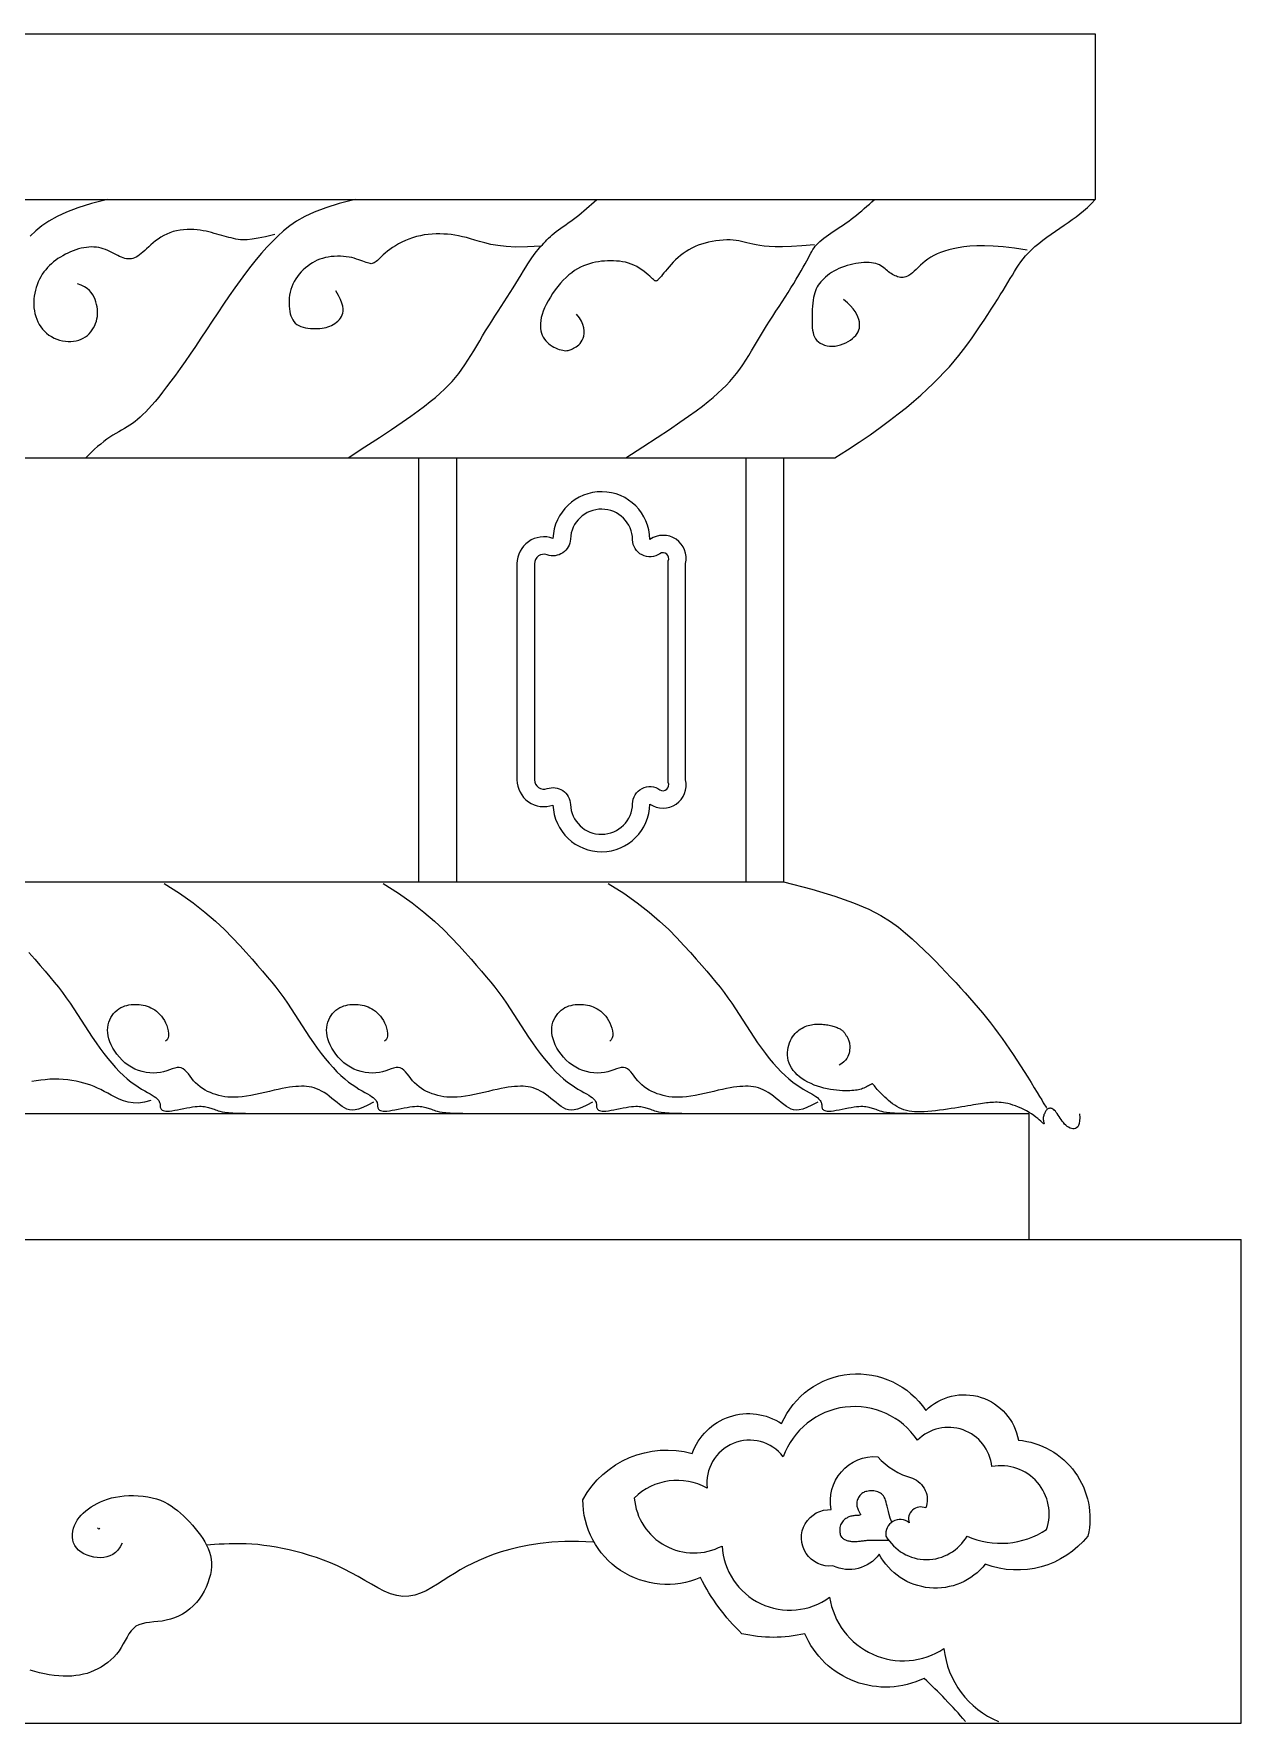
# Model space of a CAD drawing. Extents: x 1487 to 2387, y 1072 to 1421.
# Drawn here: x 2138.2 to 2387.3, y 1072.3 to 1420.9 of the extents above; entities that cross this region are included whole.
import ezdxf

# ---------------------------------------------------------------- set-up
doc = ezdxf.new("R2010")
doc.units = 0
doc.header["$LTSCALE"] = 100
doc.header["$MEASUREMENT"] = 0
for name, color, linetype in [('3', 3, 'CONTINUOUS'), ('4', 4, 'CONTINUOUS'), ('7', 7, 'CONTINUOUS')]:
    doc.layers.add(name, color=color, linetype=linetype)

msp = doc.modelspace()

# ---------------------------------------------------------------- linework, layer by layer
at = {"layer": '3'}
msp.add_lwpolyline([(2269.07, 1312.12, 0.775375), (2267.37, 1313.6, -0.598874), (2261.73, 1316.5, 0.972865), (2248.91, 1316.64, -0.506095), (2244.1, 1313.39, 0.514278), (2241.47, 1311.55), (2241.47, 1266.96, 0.514277), (2244.1, 1265.13, -0.506095), (2248.91, 1261.88, 0.972865), (2261.73, 1262.01, -0.598874), (2267.37, 1264.91, 0.775375), (2269.07, 1266.39)], format="xyb", close=True, dxfattribs=at)
at = {"layer": '4'}
for p, q in [((1516.87, 1420.91), (2357.22, 1420.91)), ((2357.22, 1420.91), (2357.22, 1386.73)), ((2357.22, 1420.91), (2357.22, 1386.73)), ((1516.87, 1386.73), (2357.22, 1386.73)), ((1581.2, 1333.41), (2292.89, 1333.41)), ((2217.58, 1333.41), (2217.58, 1245.9)), ((2225.37, 1333.41), (2225.37, 1245.9)), ((2285.1, 1333.41), (2285.1, 1245.9)), ((2292.89, 1333.41), (2292.89, 1245.9)), ((2292.89, 1333.41), (2303.48, 1333.41)), ((1581.2, 1245.9), (2292.89, 1245.9)), ((1530.56, 1198.12), (2343.53, 1198.12)), ((2343.53, 1198.12), (2343.53, 1172.07)), ((2343.53, 1198.12), (2343.53, 1172.07)), ((1486.76, 1172.07), (2387.33, 1172.07)), ((2387.33, 1072.26), (2387.33, 1172.07)), ((2387.33, 1072.26), (2387.33, 1172.07)), ((1486.76, 1072.26), (2387.33, 1072.26))]:
    msp.add_line(p, q, dxfattribs=at)
for points in [[(2303.48, 1333.41), (2306.09, 1335.04), (2308.51, 1336.62), (2310.76, 1338.15), (2312.85, 1339.64), (2314.78, 1341.08), (2316.57, 1342.47), (2318.23, 1343.81), (2319.77, 1345.11), (2321.2, 1346.36), (2322.53, 1347.56), (2323.78, 1348.74), (2324.95, 1349.9), (2326.06, 1351.05), (2327.1, 1352.2), (2328.1, 1353.36), (2329.07, 1354.54), (2330.01, 1355.74), (2330.92, 1356.96), (2331.81, 1358.18), (2332.66, 1359.4), (2333.48, 1360.61), (2334.26, 1361.8), (2335.01, 1362.95), (2335.72, 1364.05), (2336.39, 1365.1), (2337.02, 1366.09), (2337.61, 1367.04), (2338.17, 1367.94), (2338.7, 1368.79), (2339.2, 1369.6), (2339.68, 1370.38), (2340.13, 1371.12), (2340.56, 1371.83), (2340.98, 1372.52), (2341.4, 1373.18), (2341.85, 1373.83), (2342.32, 1374.47), (2342.83, 1375.1), (2343.4, 1375.73), (2344.04, 1376.36), (2344.75, 1377.01), (2345.53, 1377.65), (2346.37, 1378.3), (2347.24, 1378.95), (2348.13, 1379.59), (2349.03, 1380.21), (2349.93, 1380.83), (2350.8, 1381.42), (2351.64, 1381.99), (2352.46, 1382.56), (2353.25, 1383.13), (2354.03, 1383.74), (2354.81, 1384.38), (2355.6, 1385.08), (2356.4, 1385.86), (2357.22, 1386.73)], [(2292.89, 1245.9), (2298.7, 1244.38), (2303.47, 1242.93), (2307.34, 1241.55), (2310.45, 1240.23), (2312.93, 1238.96), (2314.94, 1237.72), (2316.59, 1236.51), (2318.04, 1235.32), (2319.4, 1234.14), (2320.69, 1232.96), (2321.92, 1231.8), (2323.11, 1230.64), (2324.24, 1229.5), (2325.33, 1228.37), (2326.39, 1227.26), (2327.41, 1226.16), (2328.41, 1225.09), (2329.38, 1224.03), (2330.34, 1222.98), (2331.26, 1221.94), (2332.17, 1220.9), (2333.05, 1219.88), (2333.92, 1218.85), (2334.76, 1217.81), (2335.59, 1216.77), (2336.39, 1215.73), (2337.19, 1214.67), (2337.97, 1213.59), (2338.75, 1212.5), (2339.52, 1211.39), (2340.28, 1210.26), (2341.04, 1209.11), (2341.8, 1207.93), (2342.56, 1206.74), (2343.28, 1205.58), (2343.98, 1204.46), (2344.62, 1203.41), (2345.21, 1202.44), (2345.72, 1201.59), (2346.15, 1200.88), (2346.49, 1200.32), (2346.74, 1199.89), (2346.92, 1199.59), (2347.05, 1199.39), (2347.12, 1199.26), (2347.16, 1199.2), (2347.17, 1199.18), (2347.17, 1199.17)], [(2156.39, 1109.4), (2155.99, 1108.63), (2155.53, 1107.99), (2155.03, 1107.47), (2154.48, 1107.07), (2153.89, 1106.77), (2153.27, 1106.57), (2152.61, 1106.45), (2151.93, 1106.42), (2151.23, 1106.45), (2150.53, 1106.55), (2149.83, 1106.72), (2149.15, 1106.95), (2148.52, 1107.24), (2147.93, 1107.59), (2147.42, 1107.99), (2146.98, 1108.44), (2146.64, 1108.95), (2146.39, 1109.49), (2146.23, 1110.07), (2146.15, 1110.67), (2146.15, 1111.28), (2146.22, 1111.89), (2146.36, 1112.49), (2146.57, 1113.08), (2146.83, 1113.64), (2147.14, 1114.18), (2147.51, 1114.69), (2147.93, 1115.17), (2148.39, 1115.63), (2148.89, 1116.07), (2149.43, 1116.49), (2150.01, 1116.89), (2150.61, 1117.27), (2151.25, 1117.62), (2151.93, 1117.95), (2152.64, 1118.25), (2153.39, 1118.52), (2154.18, 1118.75), (2155.01, 1118.94), (2155.89, 1119.08), (2156.81, 1119.19), (2157.77, 1119.24), (2158.75, 1119.25), (2159.73, 1119.2), (2160.71, 1119.11), (2161.67, 1118.97), (2162.59, 1118.78), (2163.48, 1118.55), (2164.3, 1118.26), (2165.08, 1117.92), (2165.81, 1117.54), (2166.51, 1117.11), (2167.17, 1116.65), (2167.82, 1116.14), (2168.45, 1115.6), (2169.07, 1115.03), (2169.69, 1114.42), (2170.3, 1113.79), (2170.91, 1113.14), (2171.48, 1112.47), (2172.04, 1111.78), (2172.56, 1111.09), (2173.03, 1110.39), (2173.46, 1109.69), (2173.84, 1108.99), (2174.16, 1108.29), (2174.42, 1107.59), (2174.62, 1106.87), (2174.75, 1106.14), (2174.82, 1105.39), (2174.82, 1104.61), (2174.75, 1103.81), (2174.6, 1102.97), (2174.39, 1102.11), (2174.1, 1101.24), (2173.75, 1100.37), (2173.33, 1099.51), (2172.85, 1098.68), (2172.32, 1097.88), (2171.72, 1097.14), (2171.08, 1096.46), (2170.38, 1095.84), (2169.64, 1095.28), (2168.86, 1094.79), (2168.06, 1094.37), (2167.22, 1094.01), (2166.37, 1093.72), (2165.51, 1093.5), (2164.63, 1093.34), (2163.77, 1093.23), (2162.91, 1093.15), (2162.08, 1093.06), (2161.29, 1092.95), (2160.55, 1092.8), (2159.86, 1092.57), (2159.25, 1092.26), (2158.71, 1091.83), (2158.24, 1091.3), (2157.81, 1090.7), (2157.41, 1090.04), (2157.03, 1089.34), (2156.64, 1088.62), (2156.22, 1087.9), (2155.77, 1087.2), (2155.26, 1086.54), (2154.7, 1085.92), (2154.09, 1085.34), (2153.45, 1084.8), (2152.77, 1084.3), (2152.07, 1083.86), (2151.36, 1083.46), (2150.63, 1083.11), (2149.89, 1082.8), (2149.15, 1082.55), (2148.4, 1082.35), (2147.62, 1082.19), (2146.83, 1082.08), (2146, 1082), (2145.14, 1081.98), (2144.25, 1081.99), (2143.31, 1082.04), (2142.34, 1082.13), (2141.35, 1082.26), (2140.35, 1082.43), (2139.36, 1082.65), (2138.38, 1082.91), (2137.42, 1083.21)], [(2315.21, 1113.76), (2314.92, 1114.57), (2314.7, 1115.3), (2314.52, 1115.95), (2314.38, 1116.53), (2314.27, 1117.05), (2314.16, 1117.5), (2314.06, 1117.91), (2313.95, 1118.28), (2313.82, 1118.6), (2313.67, 1118.9), (2313.5, 1119.16), (2313.31, 1119.39), (2313.1, 1119.59), (2312.88, 1119.75), (2312.63, 1119.89), (2312.37, 1120), (2312.1, 1120.09), (2311.81, 1120.15), (2311.51, 1120.19), (2311.22, 1120.21), (2310.92, 1120.2), (2310.63, 1120.19), (2310.36, 1120.15), (2310.09, 1120.11), (2309.85, 1120.05), (2309.62, 1119.98), (2309.42, 1119.89), (2309.23, 1119.79), (2309.05, 1119.68), (2308.89, 1119.55), (2308.74, 1119.4), (2308.6, 1119.24), (2308.47, 1119.06), (2308.36, 1118.86), (2308.26, 1118.65), (2308.17, 1118.43), (2308.1, 1118.2), (2308.04, 1117.97), (2308.01, 1117.74), (2307.99, 1117.52), (2308, 1117.3), (2308.03, 1117.08), (2308.07, 1116.88), (2308.12, 1116.68), (2308.19, 1116.5), (2308.26, 1116.32), (2308.34, 1116.16), (2308.42, 1116), (2308.5, 1115.86), (2308.57, 1115.73), (2308.64, 1115.62), (2308.69, 1115.51), (2308.73, 1115.42), (2308.75, 1115.35), (2308.74, 1115.29), (2308.71, 1115.24), (2308.65, 1115.2), (2308.56, 1115.18), (2308.45, 1115.16), (2308.32, 1115.15), (2308.16, 1115.15), (2307.99, 1115.14), (2307.81, 1115.13), (2307.61, 1115.12), (2307.41, 1115.09), (2307.2, 1115.06), (2306.98, 1115.02), (2306.76, 1114.96), (2306.54, 1114.9), (2306.33, 1114.82), (2306.11, 1114.72), (2305.91, 1114.61), (2305.71, 1114.49), (2305.51, 1114.35), (2305.33, 1114.19), (2305.17, 1114.02), (2305.02, 1113.83), (2304.88, 1113.62), (2304.76, 1113.41), (2304.66, 1113.17), (2304.59, 1112.92), (2304.53, 1112.66), (2304.5, 1112.4), (2304.48, 1112.14), (2304.48, 1111.88), (2304.5, 1111.63), (2304.54, 1111.4), (2304.59, 1111.19), (2304.66, 1111), (2304.74, 1110.83), (2304.84, 1110.69), (2304.95, 1110.56), (2305.07, 1110.45), (2305.2, 1110.35), (2305.33, 1110.27), (2305.48, 1110.19), (2305.64, 1110.11), (2305.8, 1110.05), (2305.97, 1109.99), (2306.15, 1109.93), (2306.34, 1109.89), (2306.53, 1109.85), (2306.73, 1109.82), (2306.94, 1109.79), (2307.16, 1109.78), (2307.39, 1109.77), (2307.62, 1109.77), (2307.85, 1109.78), (2308.09, 1109.79), (2308.32, 1109.8), (2308.54, 1109.82), (2308.76, 1109.84), (2308.97, 1109.87), (2309.18, 1109.89), (2309.38, 1109.92), (2309.57, 1109.94), (2309.77, 1109.97), (2309.96, 1109.99), (2310.16, 1110.01), (2310.36, 1110.03), (2310.56, 1110.04), (2310.77, 1110.05), (2310.98, 1110.06), (2311.2, 1110.06), (2311.43, 1110.06), (2311.67, 1110.06), (2311.92, 1110.06), (2312.18, 1110.05), (2312.44, 1110.05), (2312.72, 1110.04), (2313.01, 1110.03), (2313.31, 1110.02), (2313.62, 1110.02), (2313.94, 1110.01), (2314.27, 1110.01), (2314.6, 1110.01)], [(2151.77, 1112.42), (2151.6, 1112.33), (2151.45, 1112.45), (2151.32, 1112.59)], [(2253.62, 1109.64), (2250.56, 1109.76), (2247.73, 1109.73), (2245.1, 1109.59), (2242.67, 1109.34), (2240.42, 1109), (2238.34, 1108.59), (2236.41, 1108.11), (2234.64, 1107.6), (2232.99, 1107.05), (2231.46, 1106.47), (2230.03, 1105.86), (2228.68, 1105.23), (2227.41, 1104.57), (2226.18, 1103.88), (2224.99, 1103.17), (2223.82, 1102.44), (2222.65, 1101.69), (2221.49, 1100.95), (2220.32, 1100.24), (2219.15, 1099.61), (2217.97, 1099.08), (2216.77, 1098.69), (2215.56, 1098.46), (2214.33, 1098.42), (2213.07, 1098.61), (2211.8, 1098.99), (2210.5, 1099.53), (2209.17, 1100.18), (2207.83, 1100.93), (2206.47, 1101.72), (2205.08, 1102.53), (2203.68, 1103.31), (2202.25, 1104.04), (2200.82, 1104.72), (2199.37, 1105.34), (2197.93, 1105.91), (2196.48, 1106.43), (2195.05, 1106.9), (2193.63, 1107.32), (2192.24, 1107.7), (2190.87, 1108.03), (2189.52, 1108.33), (2188.21, 1108.58), (2186.91, 1108.8), (2185.64, 1108.97), (2184.39, 1109.11), (2183.17, 1109.21), (2181.96, 1109.27), (2180.77, 1109.3), (2179.62, 1109.3), (2178.5, 1109.28), (2177.43, 1109.24), (2176.42, 1109.18), (2175.48, 1109.12), (2174.62, 1109.05), (2173.84, 1108.99)]]:
    msp.add_lwpolyline(points, dxfattribs=at)
msp.add_lwpolyline([(2330.42, 1072.64, 0.026783), (2321.88, 1081.52, -0.428263), (2297.27, 1090.74, -0.116648), (2284.29, 1090.74, -0.087858), (2275.75, 1102.34, -0.541947), (2251.48, 1118.39, -0.346626), (2274.04, 1127.94, -0.488693), (2292.49, 1134.09, -0.594248), (2322.22, 1136.82, -0.601912), (2341.35, 1130.68, -0.454732), (2355.7, 1110.88, -0.323897), (2334.52, 1105.07, -0.540035), (2312.65, 1107.12, -0.357686), (2303.08, 1104.73, -1.089582), (2302.74, 1116.34, -0.495945), (2312.31, 1127.26, 0.144139), (2319.48, 1122.82, -0.414509), (2322.22, 1116.68, 0.649606), (2318.8, 1113.61, 0.692753), (2314.02, 1110.88, 0.57974), (2330.76, 1110.88, 0.258231), (2347.16, 1112.24, 0.575973), (2335.89, 1125.21, 0.629253), (2320.51, 1130.68, 0.615342), (2292.83, 1127.26, 0.760147), (2277.11, 1120.78, 0.333027), (2262.08, 1118.73, 0.536934), (2280.19, 1108.83, 0.593001), (2302.4, 1098.25, 0.548214), (2325.98, 1087.66, 0.276612), (2337.25, 1072.64)], format="xyb", dxfattribs=at)
at = {"layer": '7'}
for points in [[(2153.41, 1386.7), (2150.09, 1385.87), (2147.28, 1385.01), (2144.93, 1384.12), (2142.96, 1383.21), (2141.29, 1382.26), (2139.86, 1381.27), (2138.59, 1380.24), (2137.42, 1379.16)], [(2204.52, 1386.7), (2201.2, 1385.87), (2198.4, 1385.01), (2196.04, 1384.12), (2194.07, 1383.21), (2192.4, 1382.26), (2190.97, 1381.27), (2189.71, 1380.24), (2188.54, 1379.16), (2187.4, 1378.03), (2186.29, 1376.85), (2185.18, 1375.62), (2184.08, 1374.32), (2182.98, 1372.95), (2181.88, 1371.52), (2180.77, 1370.02), (2179.64, 1368.45), (2178.49, 1366.8), (2177.32, 1365.09), (2176.15, 1363.34), (2174.98, 1361.58), (2173.82, 1359.83), (2172.67, 1358.1), (2171.54, 1356.41), (2170.45, 1354.8), (2169.39, 1353.26), (2168.37, 1351.82), (2167.39, 1350.46), (2166.46, 1349.2), (2165.57, 1348.02), (2164.73, 1346.94), (2163.94, 1345.95), (2163.2, 1345.05), (2162.51, 1344.25), (2161.87, 1343.53), (2161.26, 1342.88), (2160.68, 1342.31), (2160.13, 1341.79), (2159.59, 1341.33), (2159.06, 1340.9), (2158.52, 1340.51), (2157.98, 1340.15), (2157.43, 1339.8), (2156.86, 1339.47), (2156.29, 1339.13), (2155.7, 1338.79), (2155.11, 1338.44), (2154.5, 1338.06), (2153.88, 1337.66), (2153.25, 1337.22), (2152.61, 1336.75), (2151.97, 1336.25), (2151.34, 1335.73), (2150.72, 1335.18), (2150.12, 1334.62), (2149.54, 1334.03), (2149, 1333.44)], [(2203.01, 1333.43), (2206.5, 1335.67), (2209.48, 1337.61), (2212.01, 1339.28), (2214.16, 1340.73), (2215.97, 1341.99), (2217.5, 1343.1), (2218.82, 1344.09), (2219.99, 1345.01), (2221.04, 1345.88), (2222, 1346.72), (2222.89, 1347.54), (2223.71, 1348.35), (2224.47, 1349.16), (2225.18, 1349.97), (2225.85, 1350.81), (2226.5, 1351.68), (2227.13, 1352.59), (2227.75, 1353.53), (2228.36, 1354.51), (2228.97, 1355.5), (2229.57, 1356.51), (2230.18, 1357.54), (2230.79, 1358.56), (2231.41, 1359.59), (2232.04, 1360.62), (2232.68, 1361.63), (2233.33, 1362.64), (2233.98, 1363.64), (2234.62, 1364.63), (2235.25, 1365.61), (2235.88, 1366.58), (2236.49, 1367.54), (2237.08, 1368.48), (2237.65, 1369.4), (2238.2, 1370.3), (2238.73, 1371.16), (2239.22, 1371.97), (2239.7, 1372.74), (2240.14, 1373.45), (2240.55, 1374.09), (2240.93, 1374.65), (2241.28, 1375.16), (2241.61, 1375.61), (2241.92, 1376.01), (2242.22, 1376.38), (2242.52, 1376.73), (2242.81, 1377.06), (2243.11, 1377.38), (2243.41, 1377.71), (2243.73, 1378.04), (2244.06, 1378.38), (2244.41, 1378.71), (2244.77, 1379.06), (2245.16, 1379.4), (2245.56, 1379.75), (2245.99, 1380.09), (2246.45, 1380.44), (2246.93, 1380.79), (2247.43, 1381.15), (2247.95, 1381.51), (2248.47, 1381.88), (2249.01, 1382.26), (2249.55, 1382.66), (2250.09, 1383.07), (2250.62, 1383.5), (2251.16, 1383.94), (2251.69, 1384.39), (2252.22, 1384.85), (2252.75, 1385.31), (2253.28, 1385.78), (2253.8, 1386.24), (2254.33, 1386.69)], [(2260.34, 1333.43), (2263.83, 1335.67), (2266.81, 1337.61), (2269.34, 1339.28), (2271.48, 1340.73), (2273.29, 1341.99), (2274.83, 1343.1), (2276.15, 1344.09), (2277.31, 1345.01), (2278.37, 1345.88), (2279.33, 1346.72), (2280.22, 1347.54), (2281.03, 1348.35), (2281.79, 1349.16), (2282.5, 1349.97), (2283.18, 1350.81), (2283.83, 1351.68), (2284.46, 1352.59), (2285.08, 1353.53), (2285.69, 1354.51), (2286.3, 1355.5), (2286.9, 1356.51), (2287.51, 1357.54), (2288.12, 1358.56), (2288.74, 1359.59), (2289.37, 1360.62), (2290.01, 1361.63), (2290.66, 1362.64), (2291.3, 1363.64), (2291.95, 1364.63), (2292.58, 1365.61), (2293.21, 1366.58), (2293.82, 1367.54), (2294.41, 1368.48), (2294.98, 1369.4), (2295.52, 1370.3), (2296.03, 1371.16), (2296.51, 1371.97), (2296.95, 1372.74), (2297.34, 1373.45), (2297.69, 1374.09), (2298, 1374.65), (2298.26, 1375.16), (2298.5, 1375.61), (2298.73, 1376.01), (2298.95, 1376.38), (2299.17, 1376.73), (2299.42, 1377.06), (2299.7, 1377.38), (2300.03, 1377.71), (2300.39, 1378.04), (2300.78, 1378.38), (2301.21, 1378.71), (2301.66, 1379.06), (2302.14, 1379.4), (2302.63, 1379.75), (2303.14, 1380.09), (2303.66, 1380.44), (2304.18, 1380.79), (2304.71, 1381.15), (2305.25, 1381.51), (2305.79, 1381.88), (2306.33, 1382.26), (2306.87, 1382.66), (2307.41, 1383.07), (2307.95, 1383.5), (2308.49, 1383.94), (2309.02, 1384.39), (2309.55, 1384.85), (2310.08, 1385.31), (2310.6, 1385.78), (2311.13, 1386.24), (2311.66, 1386.69)], [(2187.89, 1379.49), (2185.98, 1379.04), (2184.44, 1378.72), (2183.2, 1378.51), (2182.22, 1378.4), (2181.45, 1378.37), (2180.83, 1378.4), (2180.31, 1378.47), (2179.84, 1378.56), (2179.37, 1378.66), (2178.9, 1378.77), (2178.43, 1378.89), (2177.94, 1379.01), (2177.45, 1379.14), (2176.96, 1379.27), (2176.45, 1379.41), (2175.93, 1379.56), (2175.39, 1379.71), (2174.85, 1379.87), (2174.29, 1380.02), (2173.71, 1380.16), (2173.11, 1380.28), (2172.49, 1380.39), (2171.85, 1380.47), (2171.18, 1380.53), (2170.5, 1380.55), (2169.79, 1380.53), (2169.07, 1380.48), (2168.36, 1380.39), (2167.64, 1380.25), (2166.94, 1380.08), (2166.26, 1379.86), (2165.6, 1379.59), (2164.98, 1379.28), (2164.39, 1378.94), (2163.84, 1378.56), (2163.31, 1378.16), (2162.81, 1377.76), (2162.33, 1377.35), (2161.89, 1376.94), (2161.46, 1376.56), (2161.06, 1376.19), (2160.68, 1375.86), (2160.31, 1375.55), (2159.95, 1375.28), (2159.61, 1375.04), (2159.28, 1374.84), (2158.95, 1374.68), (2158.62, 1374.55), (2158.3, 1374.48), (2157.97, 1374.44), (2157.64, 1374.44), (2157.3, 1374.48), (2156.96, 1374.55), (2156.61, 1374.66), (2156.25, 1374.79), (2155.88, 1374.96), (2155.5, 1375.14), (2155.11, 1375.35), (2154.7, 1375.56), (2154.28, 1375.78), (2153.85, 1376), (2153.42, 1376.2), (2152.97, 1376.39), (2152.51, 1376.56), (2152.04, 1376.69), (2151.56, 1376.79), (2151.08, 1376.87), (2150.58, 1376.91), (2150.07, 1376.92), (2149.56, 1376.89), (2149.03, 1376.84), (2148.5, 1376.76), (2147.96, 1376.64), (2147.41, 1376.5), (2146.86, 1376.32), (2146.3, 1376.13), (2145.75, 1375.91), (2145.21, 1375.66), (2144.68, 1375.4), (2144.16, 1375.12), (2143.65, 1374.83), (2143.16, 1374.51), (2142.69, 1374.18), (2142.24, 1373.83), (2141.8, 1373.46), (2141.38, 1373.07), (2140.99, 1372.66), (2140.62, 1372.22), (2140.26, 1371.76), (2139.93, 1371.27), (2139.63, 1370.76), (2139.35, 1370.24), (2139.1, 1369.69), (2138.87, 1369.13), (2138.68, 1368.56), (2138.51, 1367.98), (2138.38, 1367.39), (2138.27, 1366.79), (2138.21, 1366.18), (2138.17, 1365.58), (2138.17, 1364.97), (2138.21, 1364.37), (2138.29, 1363.77), (2138.41, 1363.17), (2138.57, 1362.59), (2138.77, 1362.02), (2139.01, 1361.47), (2139.29, 1360.94), (2139.61, 1360.43), (2139.97, 1359.95), (2140.37, 1359.51), (2140.82, 1359.1), (2141.3, 1358.73), (2141.82, 1358.41), (2142.36, 1358.13), (2142.92, 1357.89), (2143.5, 1357.7), (2144.09, 1357.55), (2144.68, 1357.45), (2145.26, 1357.4), (2145.83, 1357.4), (2146.38, 1357.45), (2146.92, 1357.54), (2147.43, 1357.68), (2147.93, 1357.87), (2148.39, 1358.09), (2148.83, 1358.36), (2149.23, 1358.67), (2149.61, 1359.01), (2149.94, 1359.39), (2150.24, 1359.79), (2150.51, 1360.22), (2150.74, 1360.68), (2150.93, 1361.14), (2151.09, 1361.62), (2151.21, 1362.11), (2151.29, 1362.6), (2151.33, 1363.09), (2151.34, 1363.58), (2151.31, 1364.08), (2151.24, 1364.57), (2151.14, 1365.07), (2151, 1365.57), (2150.82, 1366.06), (2150.61, 1366.55), (2150.35, 1367.04), (2150.03, 1367.5), (2149.64, 1367.94), (2149.18, 1368.35), (2148.62, 1368.71), (2147.96, 1369.02), (2147.2, 1369.28)], [(2242.81, 1377.06), (2240.03, 1376.92), (2237.65, 1376.91), (2235.64, 1377.02), (2233.93, 1377.21), (2232.48, 1377.46), (2231.25, 1377.75), (2230.17, 1378.05), (2229.2, 1378.34), (2228.29, 1378.61), (2227.43, 1378.84), (2226.61, 1379.04), (2225.82, 1379.21), (2225.05, 1379.35), (2224.29, 1379.46), (2223.53, 1379.54), (2222.76, 1379.59), (2221.98, 1379.62), (2221.18, 1379.61), (2220.37, 1379.57), (2219.56, 1379.5), (2218.74, 1379.39), (2217.94, 1379.24), (2217.14, 1379.06), (2216.35, 1378.83), (2215.58, 1378.56), (2214.84, 1378.25), (2214.13, 1377.91), (2213.44, 1377.55), (2212.8, 1377.17), (2212.2, 1376.79), (2211.64, 1376.4), (2211.14, 1376.02), (2210.69, 1375.65), (2210.29, 1375.3), (2209.94, 1374.97), (2209.62, 1374.66), (2209.34, 1374.38), (2209.09, 1374.14), (2208.85, 1373.92), (2208.63, 1373.75), (2208.42, 1373.62), (2208.22, 1373.54), (2208.01, 1373.49), (2207.8, 1373.47), (2207.57, 1373.49), (2207.33, 1373.54), (2207.06, 1373.62), (2206.76, 1373.72), (2206.43, 1373.84), (2206.07, 1373.98), (2205.67, 1374.13), (2205.24, 1374.28), (2204.78, 1374.43), (2204.29, 1374.58), (2203.77, 1374.71), (2203.22, 1374.82), (2202.64, 1374.91), (2202.05, 1374.97), (2201.43, 1375), (2200.81, 1375.01), (2200.18, 1374.98), (2199.56, 1374.93), (2198.94, 1374.84), (2198.34, 1374.72), (2197.77, 1374.57), (2197.21, 1374.38), (2196.67, 1374.16), (2196.15, 1373.9), (2195.65, 1373.62), (2195.16, 1373.3), (2194.69, 1372.96), (2194.23, 1372.59), (2193.79, 1372.18), (2193.36, 1371.76), (2192.96, 1371.3), (2192.58, 1370.82), (2192.23, 1370.33), (2191.91, 1369.81), (2191.63, 1369.27), (2191.4, 1368.71), (2191.21, 1368.14), (2191.06, 1367.56), (2190.95, 1366.98), (2190.89, 1366.39), (2190.85, 1365.81), (2190.85, 1365.24), (2190.88, 1364.68), (2190.93, 1364.14), (2191, 1363.63), (2191.1, 1363.14), (2191.23, 1362.69), (2191.4, 1362.26), (2191.6, 1361.88), (2191.84, 1361.52), (2192.13, 1361.21), (2192.46, 1360.94), (2192.85, 1360.71), (2193.28, 1360.52), (2193.75, 1360.37), (2194.24, 1360.25), (2194.75, 1360.17), (2195.26, 1360.11), (2195.77, 1360.08), (2196.27, 1360.07), (2196.75, 1360.08), (2197.21, 1360.11), (2197.65, 1360.16), (2198.07, 1360.23), (2198.47, 1360.32), (2198.87, 1360.44), (2199.25, 1360.57), (2199.61, 1360.74), (2199.97, 1360.93), (2200.32, 1361.14), (2200.64, 1361.37), (2200.94, 1361.63), (2201.22, 1361.92), (2201.46, 1362.23), (2201.67, 1362.56), (2201.83, 1362.91), (2201.95, 1363.28), (2202.02, 1363.7), (2202.01, 1364.17), (2201.92, 1364.71), (2201.74, 1365.33), (2201.45, 1366.06), (2201.05, 1366.9), (2200.52, 1367.88)], [(2299.24, 1377.33), (2296.68, 1377.12), (2294.52, 1377), (2292.7, 1376.94), (2291.18, 1376.94), (2289.93, 1377), (2288.88, 1377.09), (2287.99, 1377.21), (2287.23, 1377.35), (2286.54, 1377.49), (2285.91, 1377.64), (2285.33, 1377.79), (2284.77, 1377.93), (2284.22, 1378.06), (2283.67, 1378.18), (2283.1, 1378.27), (2282.5, 1378.33), (2281.85, 1378.37), (2281.16, 1378.37), (2280.44, 1378.34), (2279.69, 1378.28), (2278.94, 1378.19), (2278.18, 1378.07), (2277.43, 1377.92), (2276.69, 1377.73), (2275.97, 1377.52), (2275.28, 1377.27), (2274.62, 1376.99), (2273.98, 1376.68), (2273.36, 1376.35), (2272.76, 1375.98), (2272.19, 1375.59), (2271.64, 1375.16), (2271.12, 1374.71), (2270.61, 1374.24), (2270.13, 1373.76), (2269.68, 1373.28), (2269.26, 1372.81), (2268.88, 1372.36), (2268.52, 1371.94), (2268.2, 1371.56), (2267.92, 1371.22), (2267.67, 1370.92), (2267.46, 1370.67), (2267.27, 1370.46), (2267.1, 1370.28), (2266.96, 1370.14), (2266.84, 1370.03), (2266.73, 1369.96), (2266.64, 1369.91), (2266.55, 1369.89), (2266.45, 1369.91), (2266.34, 1369.96), (2266.21, 1370.05), (2266.05, 1370.19), (2265.85, 1370.36), (2265.6, 1370.59), (2265.29, 1370.86), (2264.94, 1371.17), (2264.54, 1371.51), (2264.1, 1371.86), (2263.62, 1372.21), (2263.11, 1372.56), (2262.58, 1372.87), (2262.02, 1373.16), (2261.45, 1373.4), (2260.87, 1373.6), (2260.27, 1373.75), (2259.66, 1373.87), (2259.05, 1373.96), (2258.43, 1374.02), (2257.8, 1374.05), (2257.18, 1374.06), (2256.55, 1374.05), (2255.93, 1374.02), (2255.3, 1373.97), (2254.68, 1373.88), (2254.05, 1373.78), (2253.43, 1373.64), (2252.82, 1373.47), (2252.2, 1373.26), (2251.59, 1373.01), (2250.98, 1372.73), (2250.37, 1372.4), (2249.77, 1372.03), (2249.18, 1371.61), (2248.59, 1371.15), (2248, 1370.63), (2247.42, 1370.06), (2246.85, 1369.43), (2246.29, 1368.76), (2245.75, 1368.05), (2245.24, 1367.31), (2244.76, 1366.57), (2244.32, 1365.82), (2243.92, 1365.07), (2243.58, 1364.35), (2243.3, 1363.65), (2243.07, 1362.98), (2242.9, 1362.34), (2242.78, 1361.72), (2242.72, 1361.14), (2242.7, 1360.59), (2242.73, 1360.07), (2242.81, 1359.58), (2242.93, 1359.12), (2243.1, 1358.69), (2243.3, 1358.29), (2243.53, 1357.92), (2243.8, 1357.57), (2244.09, 1357.26), (2244.41, 1356.97), (2244.75, 1356.71), (2245.11, 1356.47), (2245.48, 1356.26), (2245.86, 1356.07), (2246.24, 1355.91), (2246.61, 1355.78), (2246.97, 1355.67), (2247.31, 1355.59), (2247.62, 1355.54), (2247.91, 1355.51), (2248.17, 1355.52), (2248.41, 1355.54), (2248.64, 1355.6), (2248.87, 1355.67), (2249.09, 1355.76), (2249.32, 1355.88), (2249.56, 1356), (2249.82, 1356.15), (2250.09, 1356.32), (2250.36, 1356.51), (2250.63, 1356.74), (2250.89, 1357), (2251.13, 1357.31), (2251.35, 1357.66), (2251.53, 1358.07), (2251.67, 1358.54), (2251.75, 1359.06), (2251.76, 1359.63), (2251.69, 1360.25), (2251.5, 1360.9), (2251.2, 1361.59), (2250.76, 1362.31), (2250.16, 1363.05)], [(2343.17, 1376.26), (2340.55, 1376.65), (2338.23, 1376.92), (2336.17, 1377.08), (2334.36, 1377.15), (2332.77, 1377.14), (2331.35, 1377.07), (2330.09, 1376.93), (2328.95, 1376.76), (2327.92, 1376.56), (2326.97, 1376.33), (2326.1, 1376.08), (2325.3, 1375.79), (2324.57, 1375.48), (2323.9, 1375.14), (2323.27, 1374.78), (2322.69, 1374.39), (2322.14, 1373.98), (2321.63, 1373.56), (2321.15, 1373.13), (2320.69, 1372.7), (2320.26, 1372.3), (2319.86, 1371.92), (2319.48, 1371.58), (2319.12, 1371.29), (2318.77, 1371.06), (2318.45, 1370.88), (2318.14, 1370.75), (2317.84, 1370.66), (2317.55, 1370.62), (2317.26, 1370.61), (2316.99, 1370.64), (2316.71, 1370.69), (2316.43, 1370.76), (2316.16, 1370.86), (2315.89, 1370.97), (2315.62, 1371.1), (2315.35, 1371.25), (2315.08, 1371.42), (2314.83, 1371.6), (2314.57, 1371.79), (2314.32, 1372), (2314.08, 1372.21), (2313.82, 1372.42), (2313.56, 1372.64), (2313.28, 1372.84), (2312.98, 1373.03), (2312.66, 1373.21), (2312.3, 1373.36), (2311.91, 1373.48), (2311.48, 1373.58), (2311.02, 1373.65), (2310.53, 1373.69), (2310.02, 1373.7), (2309.48, 1373.69), (2308.93, 1373.66), (2308.36, 1373.59), (2307.78, 1373.51), (2307.19, 1373.39), (2306.6, 1373.26), (2306.01, 1373.1), (2305.43, 1372.91), (2304.86, 1372.71), (2304.31, 1372.48), (2303.78, 1372.22), (2303.28, 1371.95), (2302.81, 1371.66), (2302.37, 1371.35), (2301.95, 1371.03), (2301.57, 1370.7), (2301.21, 1370.37), (2300.88, 1370.03), (2300.57, 1369.69), (2300.3, 1369.35), (2300.05, 1369.01), (2299.83, 1368.66), (2299.63, 1368.29), (2299.46, 1367.89), (2299.31, 1367.46), (2299.18, 1367), (2299.07, 1366.48), (2298.98, 1365.92), (2298.91, 1365.32), (2298.85, 1364.68), (2298.81, 1364.02), (2298.78, 1363.36), (2298.77, 1362.69), (2298.76, 1362.04), (2298.77, 1361.41), (2298.79, 1360.82), (2298.82, 1360.25), (2298.88, 1359.73), (2298.97, 1359.24), (2299.09, 1358.78), (2299.25, 1358.37), (2299.47, 1357.98), (2299.74, 1357.64), (2300.07, 1357.33), (2300.46, 1357.07), (2300.89, 1356.85), (2301.36, 1356.67), (2301.87, 1356.54), (2302.4, 1356.46), (2302.95, 1356.44), (2303.51, 1356.47), (2304.08, 1356.56), (2304.64, 1356.71), (2305.19, 1356.9), (2305.71, 1357.13), (2306.22, 1357.4), (2306.69, 1357.69), (2307.11, 1358.01), (2307.49, 1358.34), (2307.81, 1358.68), (2308.08, 1359.04), (2308.29, 1359.4), (2308.45, 1359.79), (2308.55, 1360.18), (2308.59, 1360.6), (2308.59, 1361.04), (2308.53, 1361.49), (2308.41, 1361.98), (2308.23, 1362.48), (2307.98, 1363.01), (2307.64, 1363.57), (2307.22, 1364.15), (2306.69, 1364.75), (2306.05, 1365.39), (2305.28, 1366.05)], [(2165.05, 1245.56), (2168.23, 1243.53), (2171.03, 1241.56), (2173.49, 1239.64), (2175.64, 1237.8), (2177.53, 1236.03), (2179.19, 1234.35), (2180.66, 1232.77), (2182, 1231.3), (2183.21, 1229.93), (2184.34, 1228.66), (2185.38, 1227.46), (2186.35, 1226.32), (2187.26, 1225.22), (2188.12, 1224.14), (2188.94, 1223.07), (2189.74, 1221.97), (2190.52, 1220.85), (2191.29, 1219.7), (2192.05, 1218.53), (2192.81, 1217.35), (2193.56, 1216.16), (2194.33, 1214.98), (2195.09, 1213.82), (2195.87, 1212.68), (2196.67, 1211.56), (2197.47, 1210.49), (2198.28, 1209.46), (2199.1, 1208.48), (2199.92, 1207.56), (2200.73, 1206.7), (2201.53, 1205.91), (2202.33, 1205.21), (2203.11, 1204.58), (2203.86, 1204.04), (2204.59, 1203.56), (2205.27, 1203.14), (2205.92, 1202.77), (2206.5, 1202.44), (2207.03, 1202.15), (2207.49, 1201.88), (2207.88, 1201.62), (2208.2, 1201.38), (2208.45, 1201.15), (2208.66, 1200.94), (2208.81, 1200.74), (2208.92, 1200.55), (2209, 1200.38), (2209.05, 1200.21), (2209.08, 1200.05), (2209.1, 1199.91), (2209.11, 1199.77), (2209.11, 1199.63), (2209.12, 1199.5), (2209.14, 1199.38), (2209.17, 1199.26), (2209.21, 1199.13), (2209.29, 1199.01), (2209.39, 1198.9), (2209.54, 1198.79), (2209.72, 1198.71), (2209.96, 1198.64), (2210.26, 1198.59), (2210.62, 1198.58), (2211.04, 1198.6), (2211.54, 1198.66), (2212.1, 1198.75), (2212.7, 1198.86), (2213.33, 1198.99), (2213.97, 1199.12), (2214.6, 1199.25), (2215.21, 1199.36), (2215.78, 1199.46), (2216.29, 1199.52), (2216.76, 1199.56), (2217.18, 1199.58), (2217.57, 1199.57), (2217.91, 1199.55), (2218.23, 1199.51), (2218.52, 1199.46), (2218.79, 1199.4), (2219.04, 1199.34), (2219.29, 1199.27), (2219.53, 1199.2), (2219.76, 1199.12), (2220, 1199.04), (2220.25, 1198.95), (2220.51, 1198.86), (2220.78, 1198.76), (2221.08, 1198.66), (2221.43, 1198.55), (2221.88, 1198.45), (2222.45, 1198.36), (2223.18, 1198.28), (2224.11, 1198.22), (2225.27, 1198.18), (2226.7, 1198.17)], [(2210.24, 1245.56), (2213.42, 1243.53), (2216.22, 1241.56), (2218.68, 1239.64), (2220.83, 1237.8), (2222.71, 1236.03), (2224.37, 1234.35), (2225.85, 1232.77), (2227.18, 1231.3), (2228.4, 1229.93), (2229.53, 1228.66), (2230.57, 1227.46), (2231.54, 1226.32), (2232.45, 1225.22), (2233.31, 1224.14), (2234.13, 1223.07), (2234.93, 1221.97), (2235.71, 1220.85), (2236.47, 1219.7), (2237.24, 1218.53), (2237.99, 1217.35), (2238.75, 1216.16), (2239.51, 1214.98), (2240.28, 1213.82), (2241.06, 1212.68), (2241.85, 1211.56), (2242.66, 1210.49), (2243.47, 1209.46), (2244.29, 1208.48), (2245.1, 1207.56), (2245.92, 1206.7), (2246.72, 1205.91), (2247.51, 1205.21), (2248.29, 1204.58), (2249.05, 1204.04), (2249.77, 1203.56), (2250.46, 1203.14), (2251.1, 1202.77), (2251.69, 1202.44), (2252.22, 1202.15), (2252.68, 1201.88), (2253.06, 1201.62), (2253.38, 1201.38), (2253.64, 1201.15), (2253.84, 1200.94), (2253.99, 1200.74), (2254.11, 1200.55), (2254.19, 1200.38), (2254.24, 1200.21), (2254.27, 1200.05), (2254.29, 1199.91), (2254.29, 1199.77), (2254.3, 1199.63), (2254.31, 1199.5), (2254.32, 1199.38), (2254.35, 1199.26), (2254.4, 1199.13), (2254.47, 1199.01), (2254.58, 1198.9), (2254.72, 1198.79), (2254.91, 1198.71), (2255.15, 1198.64), (2255.44, 1198.59), (2255.8, 1198.58), (2256.23, 1198.6), (2256.73, 1198.66), (2257.29, 1198.75), (2257.89, 1198.86), (2258.51, 1198.99), (2259.15, 1199.12), (2259.78, 1199.25), (2260.39, 1199.36), (2260.96, 1199.46), (2261.48, 1199.52), (2261.95, 1199.56), (2262.37, 1199.58), (2262.75, 1199.57), (2263.1, 1199.55), (2263.41, 1199.51), (2263.7, 1199.46), (2263.97, 1199.4), (2264.23, 1199.34), (2264.47, 1199.27), (2264.71, 1199.2), (2264.95, 1199.12), (2265.19, 1199.04), (2265.43, 1198.95), (2265.69, 1198.86), (2265.96, 1198.76), (2266.26, 1198.66), (2266.62, 1198.55), (2267.06, 1198.45), (2267.63, 1198.36), (2268.36, 1198.28), (2269.29, 1198.22), (2270.45, 1198.18), (2271.88, 1198.17)], [(2256.71, 1245.56), (2259.9, 1243.53), (2262.7, 1241.56), (2265.15, 1239.64), (2267.3, 1237.8), (2269.19, 1236.03), (2270.85, 1234.35), (2272.33, 1232.77), (2273.66, 1231.3), (2274.88, 1229.93), (2276, 1228.66), (2277.04, 1227.46), (2278.01, 1226.32), (2278.92, 1225.22), (2279.78, 1224.14), (2280.61, 1223.07), (2281.4, 1221.97), (2282.18, 1220.85), (2282.95, 1219.7), (2283.71, 1218.53), (2284.47, 1217.35), (2285.23, 1216.16), (2285.99, 1214.98), (2286.76, 1213.82), (2287.54, 1212.68), (2288.33, 1211.56), (2289.13, 1210.49), (2289.95, 1209.46), (2290.76, 1208.48), (2291.58, 1207.56), (2292.39, 1206.7), (2293.2, 1205.91), (2293.99, 1205.21), (2294.77, 1204.58), (2295.52, 1204.04), (2296.25, 1203.56), (2296.94, 1203.14), (2297.58, 1202.77), (2298.17, 1202.44), (2298.69, 1202.15), (2299.15, 1201.88), (2299.54, 1201.62), (2299.86, 1201.38), (2300.12, 1201.15), (2300.32, 1200.94), (2300.47, 1200.74), (2300.58, 1200.55), (2300.66, 1200.38), (2300.71, 1200.21), (2300.75, 1200.05), (2300.76, 1199.91), (2300.77, 1199.77), (2300.77, 1199.63), (2300.78, 1199.5), (2300.8, 1199.38), (2300.83, 1199.26), (2300.88, 1199.13), (2300.95, 1199.01), (2301.06, 1198.9), (2301.2, 1198.79), (2301.39, 1198.71), (2301.62, 1198.64), (2301.92, 1198.59), (2302.28, 1198.58), (2302.7, 1198.6), (2303.2, 1198.66), (2303.76, 1198.75), (2304.36, 1198.86), (2304.99, 1198.99), (2305.63, 1199.12), (2306.26, 1199.25), (2306.87, 1199.36), (2307.44, 1199.46), (2307.96, 1199.52), (2308.42, 1199.56), (2308.85, 1199.58), (2309.23, 1199.57), (2309.57, 1199.55), (2309.89, 1199.51), (2310.18, 1199.46), (2310.45, 1199.4), (2310.71, 1199.34), (2310.95, 1199.27), (2311.19, 1199.2), (2311.43, 1199.12), (2311.66, 1199.04), (2311.91, 1198.95), (2312.17, 1198.86), (2312.44, 1198.76), (2312.74, 1198.66), (2313.09, 1198.55), (2313.54, 1198.45), (2314.11, 1198.36), (2314.84, 1198.28), (2315.77, 1198.22), (2316.93, 1198.18), (2318.36, 1198.17)], [(2137.14, 1231.3), (2138.36, 1229.93), (2139.48, 1228.66), (2140.52, 1227.46), (2141.49, 1226.32), (2142.4, 1225.22), (2143.26, 1224.14), (2144.09, 1223.07), (2144.88, 1221.97), (2145.66, 1220.85), (2146.43, 1219.7), (2147.19, 1218.53), (2147.95, 1217.35), (2148.71, 1216.16), (2149.47, 1214.98), (2150.24, 1213.82), (2151.02, 1212.68), (2151.81, 1211.56), (2152.61, 1210.49), (2153.43, 1209.46), (2154.24, 1208.48), (2155.06, 1207.56), (2155.87, 1206.7), (2156.68, 1205.91), (2157.47, 1205.21), (2158.25, 1204.58), (2159, 1204.04), (2159.73, 1203.56), (2160.42, 1203.14), (2161.06, 1202.77), (2161.65, 1202.44), (2162.17, 1202.15), (2162.63, 1201.88), (2163.02, 1201.62), (2163.34, 1201.38), (2163.6, 1201.15), (2163.8, 1200.94), (2163.95, 1200.74), (2164.06, 1200.55), (2164.14, 1200.38), (2164.19, 1200.21), (2164.23, 1200.05), (2164.24, 1199.91), (2164.25, 1199.77), (2164.26, 1199.63), (2164.26, 1199.5), (2164.28, 1199.38), (2164.31, 1199.26), (2164.36, 1199.13), (2164.43, 1199.01), (2164.54, 1198.9), (2164.68, 1198.79), (2164.87, 1198.71), (2165.11, 1198.64), (2165.4, 1198.59), (2165.76, 1198.58), (2166.18, 1198.6), (2166.68, 1198.66), (2167.24, 1198.75), (2167.84, 1198.86), (2168.47, 1198.99), (2169.11, 1199.12), (2169.74, 1199.25), (2170.35, 1199.36), (2170.92, 1199.46), (2171.44, 1199.52), (2171.9, 1199.56), (2172.33, 1199.58), (2172.71, 1199.57), (2173.05, 1199.55), (2173.37, 1199.51), (2173.66, 1199.46), (2173.93, 1199.4), (2174.19, 1199.34), (2174.43, 1199.27), (2174.67, 1199.2), (2174.91, 1199.12), (2175.14, 1199.04), (2175.39, 1198.95), (2175.65, 1198.86), (2175.92, 1198.76), (2176.22, 1198.66), (2176.57, 1198.55), (2177.02, 1198.45), (2177.59, 1198.36), (2178.32, 1198.28), (2179.25, 1198.22), (2180.41, 1198.18), (2181.84, 1198.17)], [(2208.3, 1200.42), (2207.08, 1199.79), (2206.05, 1199.32), (2205.19, 1199), (2204.46, 1198.83), (2203.84, 1198.78), (2203.3, 1198.84), (2202.79, 1199), (2202.3, 1199.24), (2201.8, 1199.56), (2201.28, 1199.93), (2200.76, 1200.34), (2200.22, 1200.77), (2199.68, 1201.21), (2199.14, 1201.64), (2198.61, 1202.05), (2198.08, 1202.41), (2197.56, 1202.73), (2197.05, 1202.99), (2196.54, 1203.21), (2196.03, 1203.38), (2195.52, 1203.51), (2195, 1203.61), (2194.47, 1203.67), (2193.94, 1203.7), (2193.38, 1203.71), (2192.81, 1203.69), (2192.21, 1203.65), (2191.58, 1203.58), (2190.91, 1203.49), (2190.19, 1203.37), (2189.43, 1203.23), (2188.61, 1203.06), (2187.74, 1202.87), (2186.82, 1202.66), (2185.87, 1202.44), (2184.9, 1202.22), (2183.93, 1202.02), (2182.98, 1201.83), (2182.06, 1201.68), (2181.19, 1201.55), (2180.37, 1201.47), (2179.61, 1201.44), (2178.89, 1201.44), (2178.21, 1201.49), (2177.56, 1201.56), (2176.94, 1201.67), (2176.34, 1201.81), (2175.76, 1201.98), (2175.17, 1202.18), (2174.6, 1202.4), (2174.04, 1202.65), (2173.5, 1202.93), (2172.97, 1203.24), (2172.47, 1203.59), (2172, 1203.98), (2171.56, 1204.4), (2171.15, 1204.86), (2170.77, 1205.34), (2170.41, 1205.82), (2170.06, 1206.28), (2169.71, 1206.7), (2169.36, 1207.06), (2168.99, 1207.34), (2168.6, 1207.52), (2168.18, 1207.58), (2167.73, 1207.55), (2167.25, 1207.44), (2166.73, 1207.28), (2166.18, 1207.08), (2165.59, 1206.88), (2164.96, 1206.7), (2164.3, 1206.55), (2163.59, 1206.46), (2162.86, 1206.43), (2162.1, 1206.47), (2161.33, 1206.56), (2160.56, 1206.73), (2159.8, 1206.96), (2159.05, 1207.26), (2158.33, 1207.63), (2157.64, 1208.06), (2156.99, 1208.56), (2156.38, 1209.11), (2155.83, 1209.69), (2155.32, 1210.31), (2154.86, 1210.95), (2154.47, 1211.6), (2154.13, 1212.25), (2153.86, 1212.89), (2153.65, 1213.51), (2153.51, 1214.13), (2153.42, 1214.73), (2153.4, 1215.31), (2153.43, 1215.87), (2153.51, 1216.41), (2153.65, 1216.92), (2153.83, 1217.41), (2154.06, 1217.88), (2154.34, 1218.31), (2154.64, 1218.71), (2154.98, 1219.07), (2155.34, 1219.4), (2155.72, 1219.69), (2156.12, 1219.93), (2156.53, 1220.13), (2156.95, 1220.29), (2157.37, 1220.41), (2157.8, 1220.5), (2158.23, 1220.55), (2158.66, 1220.58), (2159.08, 1220.59), (2159.51, 1220.58), (2159.93, 1220.55), (2160.35, 1220.5), (2160.76, 1220.44), (2161.16, 1220.35), (2161.57, 1220.23), (2161.96, 1220.09), (2162.35, 1219.92), (2162.74, 1219.72), (2163.12, 1219.48), (2163.49, 1219.2), (2163.85, 1218.89), (2164.2, 1218.54), (2164.53, 1218.16), (2164.83, 1217.74), (2165.12, 1217.28), (2165.37, 1216.79), (2165.6, 1216.26), (2165.78, 1215.71), (2165.91, 1215.16), (2165.98, 1214.62), (2165.97, 1214.12), (2165.87, 1213.67), (2165.68, 1213.29), (2165.37, 1213)], [(2253.48, 1200.42), (2252.26, 1199.79), (2251.24, 1199.32), (2250.37, 1199), (2249.65, 1198.83), (2249.03, 1198.78), (2248.48, 1198.84), (2247.98, 1199), (2247.49, 1199.24), (2246.98, 1199.56), (2246.47, 1199.93), (2245.94, 1200.34), (2245.41, 1200.77), (2244.87, 1201.21), (2244.33, 1201.64), (2243.79, 1202.05), (2243.26, 1202.41), (2242.74, 1202.73), (2242.23, 1202.99), (2241.72, 1203.21), (2241.21, 1203.38), (2240.7, 1203.51), (2240.19, 1203.61), (2239.66, 1203.67), (2239.12, 1203.7), (2238.57, 1203.71), (2238, 1203.69), (2237.39, 1203.65), (2236.76, 1203.58), (2236.09, 1203.49), (2235.38, 1203.37), (2234.61, 1203.23), (2233.8, 1203.06), (2232.92, 1202.87), (2232, 1202.66), (2231.05, 1202.44), (2230.09, 1202.22), (2229.12, 1202.02), (2228.17, 1201.83), (2227.25, 1201.68), (2226.37, 1201.55), (2225.56, 1201.47), (2224.79, 1201.44), (2224.07, 1201.44), (2223.39, 1201.49), (2222.75, 1201.56), (2222.13, 1201.67), (2221.53, 1201.81), (2220.94, 1201.98), (2220.36, 1202.18), (2219.79, 1202.4), (2219.23, 1202.65), (2218.68, 1202.93), (2218.16, 1203.24), (2217.66, 1203.59), (2217.19, 1203.98), (2216.74, 1204.4), (2216.34, 1204.86), (2215.96, 1205.34), (2215.6, 1205.82), (2215.25, 1206.28), (2214.9, 1206.7), (2214.54, 1207.06), (2214.18, 1207.34), (2213.79, 1207.52), (2213.37, 1207.58), (2212.92, 1207.55), (2212.43, 1207.44), (2211.92, 1207.28), (2211.36, 1207.08), (2210.78, 1206.88), (2210.15, 1206.7), (2209.48, 1206.55), (2208.78, 1206.46), (2208.04, 1206.43), (2207.29, 1206.47), (2206.52, 1206.56), (2205.75, 1206.73), (2204.98, 1206.96), (2204.23, 1207.26), (2203.51, 1207.63), (2202.82, 1208.06), (2202.18, 1208.56), (2201.57, 1209.11), (2201.01, 1209.69), (2200.5, 1210.31), (2200.05, 1210.95), (2199.65, 1211.6), (2199.32, 1212.25), (2199.05, 1212.89), (2198.84, 1213.51), (2198.69, 1214.13), (2198.61, 1214.73), (2198.58, 1215.31), (2198.61, 1215.87), (2198.7, 1216.41), (2198.83, 1216.92), (2199.02, 1217.41), (2199.25, 1217.88), (2199.52, 1218.31), (2199.83, 1218.71), (2200.16, 1219.07), (2200.53, 1219.4), (2200.91, 1219.69), (2201.31, 1219.93), (2201.71, 1220.13), (2202.13, 1220.29), (2202.55, 1220.41), (2202.98, 1220.5), (2203.41, 1220.55), (2203.84, 1220.58), (2204.27, 1220.59), (2204.7, 1220.58), (2205.12, 1220.55), (2205.53, 1220.5), (2205.94, 1220.44), (2206.35, 1220.35), (2206.75, 1220.23), (2207.15, 1220.09), (2207.54, 1219.92), (2207.92, 1219.72), (2208.3, 1219.48), (2208.68, 1219.2), (2209.04, 1218.89), (2209.38, 1218.54), (2209.71, 1218.16), (2210.02, 1217.74), (2210.3, 1217.28), (2210.56, 1216.79), (2210.78, 1216.26), (2210.97, 1215.71), (2211.1, 1215.16), (2211.16, 1214.62), (2211.15, 1214.12), (2211.06, 1213.67), (2210.86, 1213.29), (2210.56, 1213)], [(2299.96, 1200.42), (2298.74, 1199.79), (2297.71, 1199.32), (2296.85, 1199), (2296.12, 1198.83), (2295.5, 1198.78), (2294.96, 1198.84), (2294.45, 1199), (2293.96, 1199.24), (2293.46, 1199.56), (2292.94, 1199.93), (2292.42, 1200.34), (2291.88, 1200.77), (2291.34, 1201.21), (2290.81, 1201.64), (2290.27, 1202.05), (2289.74, 1202.41), (2289.22, 1202.73), (2288.71, 1202.99), (2288.2, 1203.21), (2287.69, 1203.38), (2287.18, 1203.51), (2286.66, 1203.61), (2286.14, 1203.67), (2285.6, 1203.7), (2285.05, 1203.71), (2284.47, 1203.69), (2283.87, 1203.65), (2283.24, 1203.58), (2282.57, 1203.49), (2281.85, 1203.37), (2281.09, 1203.23), (2280.27, 1203.06), (2279.4, 1202.87), (2278.48, 1202.66), (2277.53, 1202.44), (2276.56, 1202.22), (2275.6, 1202.02), (2274.65, 1201.83), (2273.72, 1201.68), (2272.85, 1201.55), (2272.03, 1201.47), (2271.27, 1201.44), (2270.55, 1201.44), (2269.87, 1201.49), (2269.23, 1201.56), (2268.61, 1201.67), (2268.01, 1201.81), (2267.42, 1201.98), (2266.83, 1202.18), (2266.26, 1202.4), (2265.7, 1202.65), (2265.16, 1202.93), (2264.63, 1203.24), (2264.13, 1203.59), (2263.66, 1203.98), (2263.22, 1204.4), (2262.81, 1204.86), (2262.43, 1205.34), (2262.07, 1205.82), (2261.72, 1206.28), (2261.37, 1206.7), (2261.02, 1207.06), (2260.65, 1207.34), (2260.26, 1207.52), (2259.84, 1207.58), (2259.39, 1207.55), (2258.91, 1207.44), (2258.39, 1207.28), (2257.84, 1207.08), (2257.25, 1206.88), (2256.63, 1206.7), (2255.96, 1206.55), (2255.25, 1206.46), (2254.52, 1206.43), (2253.76, 1206.47), (2252.99, 1206.56), (2252.22, 1206.73), (2251.46, 1206.96), (2250.71, 1207.26), (2249.99, 1207.63), (2249.3, 1208.06), (2248.65, 1208.56), (2248.05, 1209.11), (2247.49, 1209.69), (2246.98, 1210.31), (2246.52, 1210.95), (2246.13, 1211.6), (2245.79, 1212.25), (2245.52, 1212.89), (2245.32, 1213.51), (2245.17, 1214.13), (2245.09, 1214.73), (2245.06, 1215.31), (2245.09, 1215.87), (2245.17, 1216.41), (2245.31, 1216.92), (2245.49, 1217.41), (2245.73, 1217.88), (2246, 1218.31), (2246.3, 1218.71), (2246.64, 1219.07), (2247, 1219.4), (2247.39, 1219.69), (2247.78, 1219.93), (2248.19, 1220.13), (2248.61, 1220.29), (2249.03, 1220.41), (2249.46, 1220.5), (2249.89, 1220.55), (2250.32, 1220.58), (2250.75, 1220.59), (2251.17, 1220.58), (2251.59, 1220.55), (2252.01, 1220.5), (2252.42, 1220.44), (2252.83, 1220.35), (2253.23, 1220.23), (2253.62, 1220.09), (2254.01, 1219.92), (2254.4, 1219.72), (2254.78, 1219.48), (2255.15, 1219.2), (2255.51, 1218.89), (2255.86, 1218.54), (2256.19, 1218.16), (2256.49, 1217.74), (2256.78, 1217.28), (2257.03, 1216.79), (2257.26, 1216.26), (2257.44, 1215.71), (2257.57, 1215.16), (2257.64, 1214.62), (2257.63, 1214.12), (2257.53, 1213.67), (2257.34, 1213.29), (2257.03, 1213)], [(2353.94, 1197.99), (2354, 1197.22), (2353.98, 1196.57), (2353.89, 1196.05), (2353.76, 1195.64), (2353.58, 1195.34), (2353.36, 1195.12), (2353.11, 1194.98), (2352.84, 1194.92), (2352.57, 1194.92), (2352.28, 1194.97), (2352, 1195.08), (2351.71, 1195.24), (2351.42, 1195.43), (2351.15, 1195.66), (2350.88, 1195.92), (2350.62, 1196.2), (2350.38, 1196.51), (2350.15, 1196.82), (2349.94, 1197.14), (2349.73, 1197.46), (2349.54, 1197.77), (2349.35, 1198.06), (2349.16, 1198.32), (2348.98, 1198.55), (2348.81, 1198.74), (2348.63, 1198.89), (2348.46, 1199), (2348.29, 1199.09), (2348.13, 1199.14), (2347.98, 1199.17), (2347.83, 1199.17), (2347.7, 1199.15), (2347.57, 1199.11), (2347.45, 1199.05), (2347.34, 1198.97), (2347.23, 1198.88), (2347.14, 1198.77), (2347.04, 1198.65), (2346.95, 1198.51), (2346.87, 1198.36), (2346.78, 1198.2), (2346.7, 1198.03), (2346.63, 1197.85), (2346.57, 1197.66), (2346.52, 1197.47), (2346.48, 1197.27), (2346.47, 1197.07), (2346.47, 1196.87), (2346.5, 1196.67), (2346.54, 1196.47), (2346.58, 1196.3), (2346.62, 1196.15), (2346.64, 1196.04), (2346.64, 1195.97), (2346.6, 1195.95), (2346.51, 1196), (2346.38, 1196.11), (2346.19, 1196.28), (2345.95, 1196.5), (2345.66, 1196.76), (2345.33, 1197.05), (2344.95, 1197.36), (2344.53, 1197.69), (2344.07, 1198.01), (2343.56, 1198.32), (2343.03, 1198.62), (2342.48, 1198.91), (2341.91, 1199.17), (2341.34, 1199.42), (2340.78, 1199.64), (2340.22, 1199.83), (2339.69, 1200), (2339.18, 1200.13), (2338.7, 1200.23), (2338.24, 1200.31), (2337.81, 1200.36), (2337.39, 1200.39), (2336.99, 1200.4), (2336.6, 1200.4), (2336.22, 1200.39), (2335.85, 1200.37), (2335.48, 1200.34), (2335.11, 1200.31), (2334.74, 1200.27), (2334.35, 1200.22), (2333.95, 1200.16), (2333.52, 1200.09), (2333.07, 1200.02), (2332.59, 1199.94), (2332.07, 1199.85), (2331.52, 1199.75), (2330.94, 1199.65), (2330.32, 1199.55), (2329.67, 1199.44), (2328.98, 1199.33), (2328.25, 1199.21), (2327.49, 1199.09), (2326.7, 1198.98), (2325.88, 1198.86), (2325.07, 1198.76), (2324.25, 1198.66), (2323.45, 1198.58), (2322.67, 1198.51), (2321.93, 1198.46), (2321.22, 1198.44), (2320.56, 1198.43), (2319.94, 1198.45), (2319.35, 1198.5), (2318.79, 1198.58), (2318.25, 1198.69), (2317.73, 1198.84), (2317.24, 1199.02), (2316.75, 1199.24), (2316.28, 1199.5), (2315.83, 1199.78), (2315.39, 1200.09), (2314.97, 1200.41), (2314.56, 1200.75), (2314.17, 1201.1), (2313.79, 1201.45), (2313.43, 1201.8), (2313.1, 1202.14), (2312.78, 1202.47), (2312.49, 1202.78), (2312.23, 1203.07), (2312, 1203.34), (2311.8, 1203.57), (2311.63, 1203.77), (2311.5, 1203.93), (2311.4, 1204.05), (2311.32, 1204.13), (2311.25, 1204.18), (2311.18, 1204.2), (2311.11, 1204.2), (2311.02, 1204.16), (2310.91, 1204.1), (2310.77, 1204.02), (2310.6, 1203.92), (2310.41, 1203.82), (2310.2, 1203.7), (2309.97, 1203.58), (2309.72, 1203.45), (2309.47, 1203.34), (2309.21, 1203.23), (2308.94, 1203.14), (2308.66, 1203.06), (2308.37, 1202.99), (2308.06, 1202.93), (2307.73, 1202.88), (2307.37, 1202.84), (2306.98, 1202.82), (2306.55, 1202.8), (2306.08, 1202.78), (2305.57, 1202.78), (2305.02, 1202.8), (2304.44, 1202.83), (2303.84, 1202.88), (2303.21, 1202.95), (2302.56, 1203.04), (2301.9, 1203.17), (2301.23, 1203.32), (2300.55, 1203.51), (2299.87, 1203.73), (2299.2, 1203.97), (2298.55, 1204.25), (2297.91, 1204.56), (2297.31, 1204.9), (2296.73, 1205.26), (2296.2, 1205.66), (2295.72, 1206.08), (2295.27, 1206.53), (2294.88, 1206.99), (2294.54, 1207.48), (2294.25, 1207.99), (2294.02, 1208.5), (2293.85, 1209.04), (2293.74, 1209.58), (2293.69, 1210.12), (2293.69, 1210.66), (2293.74, 1211.2), (2293.83, 1211.72), (2293.96, 1212.22), (2294.12, 1212.69), (2294.31, 1213.14), (2294.52, 1213.55), (2294.76, 1213.92), (2295.01, 1214.26), (2295.27, 1214.58), (2295.55, 1214.86), (2295.85, 1215.11), (2296.14, 1215.34), (2296.44, 1215.54), (2296.75, 1215.73), (2297.06, 1215.89), (2297.36, 1216.03), (2297.67, 1216.16), (2297.99, 1216.26), (2298.3, 1216.35), (2298.62, 1216.42), (2298.93, 1216.48), (2299.25, 1216.52), (2299.57, 1216.54), (2299.89, 1216.55), (2300.21, 1216.55), (2300.53, 1216.54), (2300.84, 1216.52), (2301.15, 1216.49), (2301.45, 1216.46), (2301.74, 1216.41), (2302.02, 1216.37), (2302.3, 1216.31), (2302.56, 1216.26), (2302.82, 1216.19), (2303.07, 1216.13), (2303.31, 1216.06), (2303.54, 1215.98), (2303.76, 1215.9), (2303.97, 1215.82), (2304.17, 1215.73), (2304.36, 1215.64), (2304.54, 1215.54), (2304.7, 1215.44), (2304.85, 1215.34), (2304.99, 1215.23), (2305.12, 1215.12), (2305.23, 1215.01), (2305.34, 1214.89), (2305.43, 1214.77), (2305.52, 1214.65), (2305.6, 1214.53), (2305.68, 1214.4), (2305.76, 1214.28), (2305.84, 1214.15), (2305.92, 1214.03), (2305.99, 1213.9), (2306.07, 1213.76), (2306.14, 1213.61), (2306.21, 1213.45), (2306.28, 1213.27), (2306.34, 1213.08), (2306.4, 1212.87), (2306.46, 1212.64), (2306.5, 1212.39), (2306.53, 1212.12), (2306.55, 1211.84), (2306.54, 1211.54), (2306.52, 1211.22), (2306.48, 1210.89), (2306.4, 1210.55), (2306.3, 1210.19), (2306.14, 1209.83), (2305.94, 1209.46), (2305.67, 1209.1), (2305.33, 1208.74), (2304.9, 1208.4), (2304.39, 1208.06)], [(2162.31, 1200.8), (2161.01, 1200.41), (2159.8, 1200.24), (2158.68, 1200.26), (2157.64, 1200.43), (2156.68, 1200.71), (2155.79, 1201.07), (2154.95, 1201.48), (2154.16, 1201.89), (2153.42, 1202.29), (2152.7, 1202.66), (2152.01, 1203.01), (2151.33, 1203.34), (2150.65, 1203.63), (2149.96, 1203.91), (2149.24, 1204.16), (2148.5, 1204.38), (2147.72, 1204.58), (2146.89, 1204.75), (2146.04, 1204.9), (2145.16, 1205.01), (2144.26, 1205.1), (2143.34, 1205.15), (2142.41, 1205.16), (2141.48, 1205.14), (2140.55, 1205.07), (2139.61, 1204.98), (2138.68, 1204.85), (2137.74, 1204.69)]]:
    msp.add_lwpolyline(points, dxfattribs=at)
msp.add_lwpolyline([(2272.67, 1311.57, 0.685062), (2265.32, 1316.56, 0.972865), (2245.31, 1316.78, 0.515844), (2237.87, 1311.57), (2237.87, 1266.95, 0.515844), (2245.31, 1261.74, 0.972865), (2265.32, 1261.95, 0.685062), (2272.67, 1266.95)], format="xyb", close=True, dxfattribs=at)

doc.saveas('drawing.dxf')
